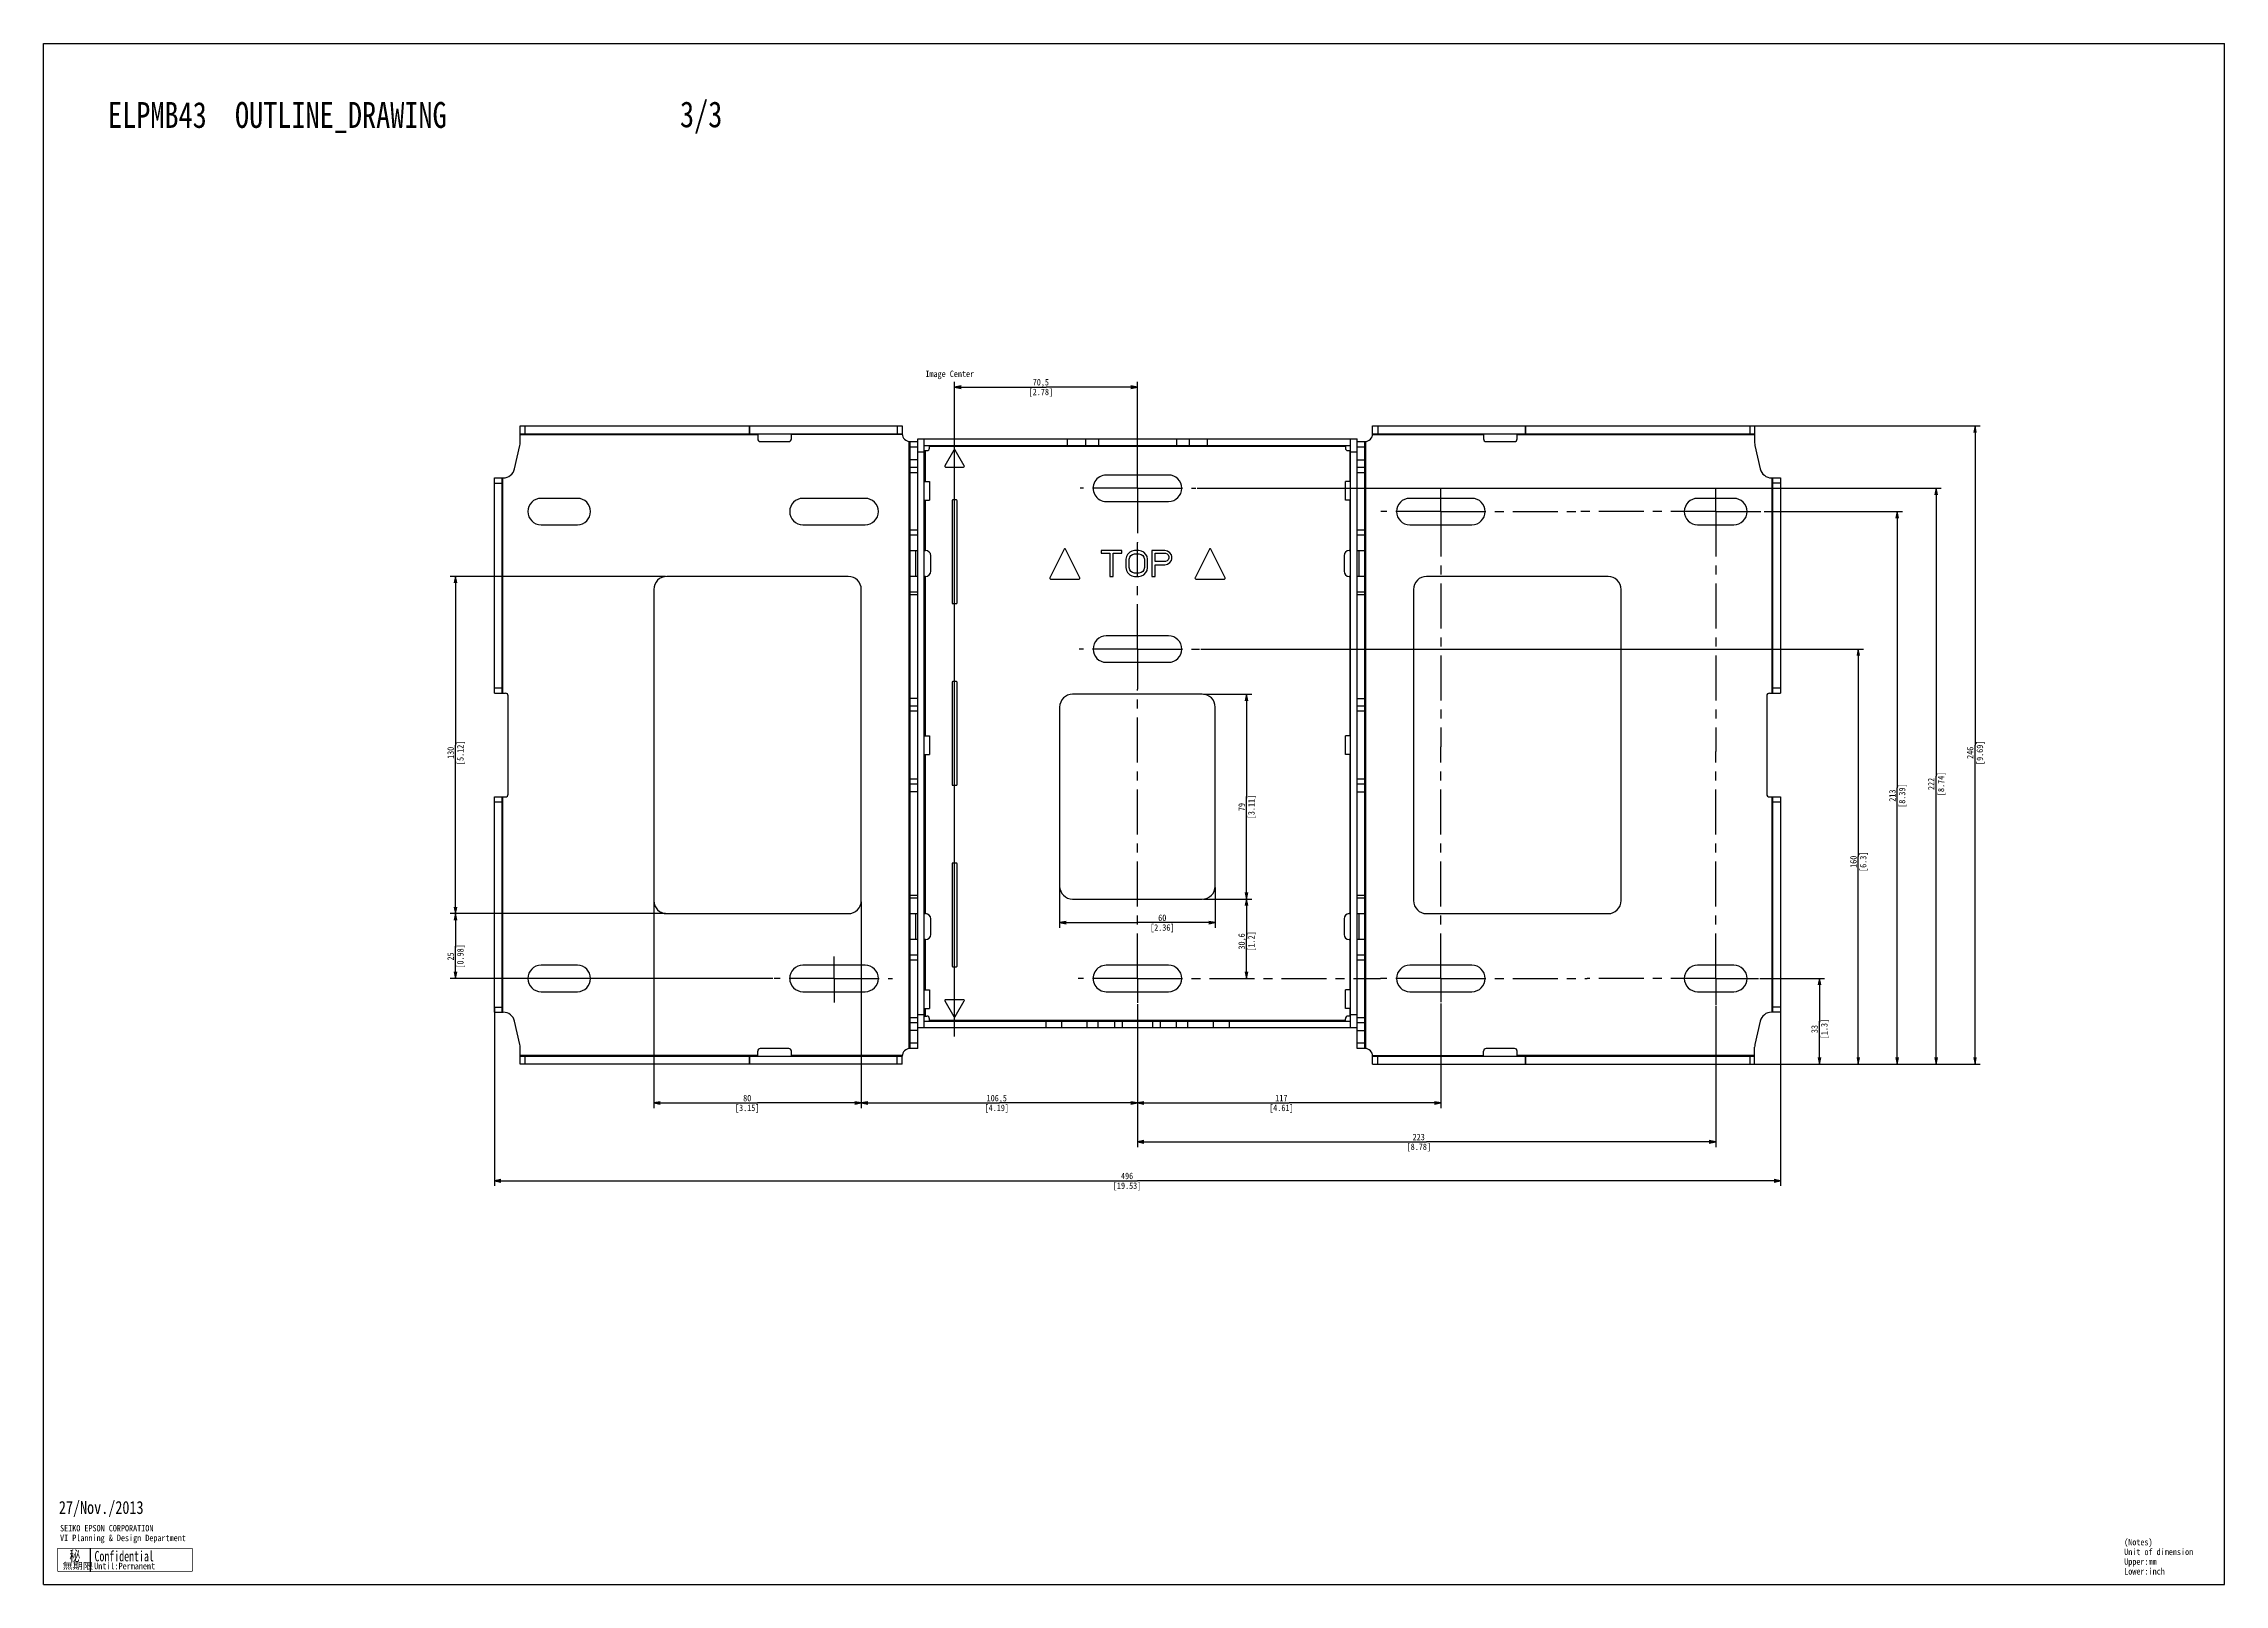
# Model space of a CAD drawing. Header units: millimetres. Extents: x 0 to 841, y 0 to 594.
import ezdxf

# ---------------------------------------------------------------- set-up
doc = ezdxf.new("R2010")
doc.units = ezdxf.units.MM
doc.header["$LTSCALE"] = 46.255
doc.linetypes.add('CENTER', pattern=[0.6, 0.375, -0.075, 0.075, -0.075])
doc.layers.get('0').update_dxf_attribs({"linetype": 'CONTINUOUS'})
doc.layers.add('3_ALL_AXIS', color=7, linetype='CONTINUOUS')
doc.styles.get("Standard").update_dxf_attribs({"font": 'txt', "width": 0.8})
doc.styles.add('TEXTSTYLE_2', font='txt', dxfattribs={"width": 0.7})
doc.styles.add('TEXTSTYLE_3', font='txt', dxfattribs={"width": 1.2})
doc.dimstyles.new('DIMSTYLE_1', dxfattribs={"dimtxt": 2.5, "dimasz": 2.5, "dimexe": 2, "dimexo": 0.5, "dimtad": 1, "dimdec": 4, "dimdsep": 46, "dimtxsty": 'STANDARD', "dimblk": 'OPEN', "dimblk1": 'OPEN', "dimblk2": 'OPEN', "dimcen": 0.09, "dimadec": 0, "dimazin": 0, "dimtp": 0.3, "dimtm": 0.3, "dimtfac": 1, "dimtdec": 4, "dimtofl": 0, "dimtmove": 0, "dimatfit": 3, "dimldrblk": 'OPEN', "dimfxl": 1, "dimtolj": 1, "dimarcsym": 0})
doc.dimstyles.new('DIMSTYLE_2', dxfattribs={"dimtxt": 2.5, "dimasz": 2.5, "dimexe": 2, "dimexo": 0.5, "dimtad": 1, "dimdec": 4, "dimdsep": 46, "dimtxsty": 'STANDARD', "dimblk": 'OPEN', "dimblk1": 'OPEN', "dimblk2": 'OPEN', "dimcen": 0.09, "dimadec": 0, "dimazin": 0, "dimtp": 0.5, "dimtm": 0.5, "dimtfac": 1, "dimtdec": 4, "dimtofl": 0, "dimtmove": 0, "dimatfit": 3, "dimldrblk": 'OPEN', "dimfxl": 1, "dimtolj": 1, "dimarcsym": 0})
doc.dimstyles.new('DIMSTYLE_3', dxfattribs={"dimtxt": 2.5, "dimasz": 2.5, "dimexe": 2, "dimexo": 0.5, "dimtad": 1, "dimdec": 4, "dimdsep": 46, "dimtxsty": 'STANDARD', "dimblk": 'OPEN', "dimblk1": 'OPEN', "dimblk2": 'OPEN', "dimcen": 0.09, "dimadec": 0, "dimazin": 0, "dimtp": 0.2, "dimtm": 0.2, "dimtfac": 1, "dimtdec": 4, "dimtofl": 0, "dimtmove": 0, "dimatfit": 3, "dimldrblk": 'OPEN', "dimfxl": 1, "dimtolj": 1, "dimarcsym": 0})
doc.dimstyles.new('DIMSTYLE_4', dxfattribs={"dimtxt": 2.5, "dimasz": 2.5, "dimexe": 2, "dimexo": 0.5, "dimtad": 1, "dimdec": 4, "dimdsep": 46, "dimtxsty": 'STANDARD', "dimblk": 'OPEN', "dimblk1": 'OPEN', "dimblk2": 'OPEN', "dimcen": 0.09, "dimadec": 0, "dimazin": 0, "dimtp": 0.8, "dimtm": 0.8, "dimtfac": 1, "dimtdec": 4, "dimtofl": 0, "dimtmove": 0, "dimatfit": 3, "dimldrblk": 'OPEN', "dimfxl": 1, "dimtolj": 1, "dimarcsym": 0})

# ---------------------------------------------------------------- blocks, each defined once
blk = doc.blocks.new('_OPEN')
at = {"color": 0, "linetype": 'BYBLOCK'}
for p, q in [((0, 0), (-1, 0.2)), ((-1, -0.2), (0, 0)), ((-1, 0), (0, 0))]:
    blk.add_line(p, q, dxfattribs=at)
blk = doc.blocks.new('*D0')
at = {"color": 2, "linetype": 'CONTINUOUS'}
for p, q in [((661.87, 233.59), (686.83, 233.59)), ((684.83, 233.59), (684.83, 217.09)), ((684.83, 200.59), (684.83, 217.09)), ((658.47, 200.59), (686.83, 200.59))]:
    blk.add_line(p, q, dxfattribs=at)
at = {"color": 2, "linetype": 'CONTINUOUS', "xscale": 2.5, "yscale": 2.5, "zscale": 2.5}
for p, rotation in [((684.83, 233.59), 90), ((684.83, 200.59), 270)]:
    blk.add_blockref('_OPEN', p, dxfattribs=dict(at, rotation=rotation))
at = {"color": 2, "linetype": 'CONTINUOUS', "insert": (681.7, 214.09), "char_height": 2.5, "width": 10, "attachment_point": 2, "rotation": 90, "line_spacing_factor": 0.9}
blk.add_mtext('33\\P[1.3]', dxfattribs=at)
blk = doc.blocks.new('*D1')
at = {"color": 2, "linetype": 'CONTINUOUS'}
for p, q in [((446.22, 360.59), (701.83, 360.59)), ((699.83, 360.59), (699.83, 280.59)), ((699.83, 200.59), (699.83, 280.59)), ((658.47, 200.59), (701.83, 200.59))]:
    blk.add_line(p, q, dxfattribs=at)
at = {"color": 2, "linetype": 'CONTINUOUS', "xscale": 2.5, "yscale": 2.5, "zscale": 2.5}
for p, rotation in [((699.83, 360.59), 90), ((699.83, 200.59), 270)]:
    blk.add_blockref('_OPEN', p, dxfattribs=dict(at, rotation=rotation))
at = {"color": 2, "linetype": 'CONTINUOUS', "insert": (696.7, 278.59), "char_height": 2.5, "width": 10, "attachment_point": 2, "rotation": 90, "line_spacing_factor": 0.9}
blk.add_mtext('160\\P[6.3]', dxfattribs=at)
blk = doc.blocks.new('*D2')
at = {"color": 2, "linetype": 'CONTINUOUS'}
for p, q in [((663.47, 413.59), (716.83, 413.59)), ((714.83, 413.59), (714.83, 307.09)), ((714.83, 200.59), (714.83, 307.09)), ((658.47, 200.59), (716.83, 200.59))]:
    blk.add_line(p, q, dxfattribs=at)
at = {"color": 2, "linetype": 'CONTINUOUS', "xscale": 2.5, "yscale": 2.5, "zscale": 2.5}
for p, rotation in [((714.83, 413.59), 90), ((714.83, 200.59), 270)]:
    blk.add_blockref('_OPEN', p, dxfattribs=dict(at, rotation=rotation))
at = {"color": 2, "linetype": 'CONTINUOUS', "insert": (711.7, 304.09), "char_height": 2.5, "width": 12, "attachment_point": 2, "rotation": 90, "line_spacing_factor": 0.9}
blk.add_mtext('213\\P[8.39]', dxfattribs=at)
blk = doc.blocks.new('*D3')
at = {"color": 2, "linetype": 'CONTINUOUS'}
for p, q in [((444.86, 422.59), (731.83, 422.59)), ((729.83, 422.59), (729.83, 311.59)), ((729.83, 200.59), (729.83, 311.59)), ((658.47, 200.59), (731.83, 200.59))]:
    blk.add_line(p, q, dxfattribs=at)
at = {"color": 2, "linetype": 'CONTINUOUS', "xscale": 2.5, "yscale": 2.5, "zscale": 2.5}
for p, rotation in [((729.83, 422.59), 90), ((729.83, 200.59), 270)]:
    blk.add_blockref('_OPEN', p, dxfattribs=dict(at, rotation=rotation))
at = {"color": 2, "linetype": 'CONTINUOUS', "insert": (726.7, 308.59), "char_height": 2.5, "width": 12, "attachment_point": 2, "rotation": 90, "line_spacing_factor": 0.9}
blk.add_mtext('222\\P[8.74]', dxfattribs=at)
blk = doc.blocks.new('*D4')
at = {"color": 2, "linetype": 'CONTINUOUS'}
for p, q in [((658.47, 446.59), (746.83, 446.59)), ((744.83, 446.59), (744.83, 323.59)), ((744.83, 200.59), (744.83, 323.59)), ((658.47, 200.59), (746.83, 200.59))]:
    blk.add_line(p, q, dxfattribs=at)
at = {"color": 2, "linetype": 'CONTINUOUS', "xscale": 2.5, "yscale": 2.5, "zscale": 2.5}
for p, rotation in [((744.83, 446.59), 90), ((744.83, 200.59), 270)]:
    blk.add_blockref('_OPEN', p, dxfattribs=dict(at, rotation=rotation))
at = {"color": 2, "linetype": 'CONTINUOUS', "insert": (741.7, 320.59), "char_height": 2.5, "width": 12, "attachment_point": 2, "rotation": 90, "line_spacing_factor": 0.9}
blk.add_mtext('246\\P[9.69]', dxfattribs=at)
blk = doc.blocks.new('*D5')
at = {"color": 2, "linetype": 'CONTINUOUS'}
for p, q in [((421.83, 223.71), (421.83, 183.59)), ((538.83, 223.99), (538.83, 183.59)), ((421.83, 185.59), (480.33, 185.59)), ((538.83, 185.59), (480.33, 185.59))]:
    blk.add_line(p, q, dxfattribs=at)
at = {"color": 2, "linetype": 'CONTINUOUS', "xscale": 2.5, "yscale": 2.5, "zscale": 2.5, "rotation": 180}
blk.add_blockref('_OPEN', (421.83, 185.59), dxfattribs=at)
at = {"color": 2, "linetype": 'CONTINUOUS', "xscale": 2.5, "yscale": 2.5, "zscale": 2.5}
blk.add_blockref('_OPEN', (538.83, 185.59), dxfattribs=at)
at = {"color": 2, "linetype": 'CONTINUOUS', "insert": (477.33, 188.72), "char_height": 2.5, "width": 12, "attachment_point": 2, "line_spacing_factor": 0.9}
blk.add_mtext('117\\P[4.61]', dxfattribs=at)
blk = doc.blocks.new('*D6')
at = {"color": 2, "linetype": 'CONTINUOUS'}
for p, q in [((421.83, 223.71), (421.83, 168.59)), ((644.83, 222.98), (644.83, 168.59)), ((421.83, 170.59), (533.33, 170.59)), ((644.83, 170.59), (533.33, 170.59))]:
    blk.add_line(p, q, dxfattribs=at)
at = {"color": 2, "linetype": 'CONTINUOUS', "xscale": 2.5, "yscale": 2.5, "zscale": 2.5, "rotation": 180}
blk.add_blockref('_OPEN', (421.83, 170.59), dxfattribs=at)
at = {"color": 2, "linetype": 'CONTINUOUS', "xscale": 2.5, "yscale": 2.5, "zscale": 2.5}
blk.add_blockref('_OPEN', (644.83, 170.59), dxfattribs=at)
at = {"color": 2, "linetype": 'CONTINUOUS', "insert": (530.33, 173.72), "char_height": 2.5, "width": 12, "attachment_point": 2, "line_spacing_factor": 0.9}
blk.add_mtext('223\\P[8.78]', dxfattribs=at)
blk = doc.blocks.new('*D7')
at = {"color": 2, "linetype": 'CONTINUOUS'}
for p, q in [((315.33, 263.09), (315.33, 183.59)), ((421.83, 223.71), (421.83, 183.59)), ((315.33, 185.59), (368.58, 185.59)), ((421.83, 185.59), (368.58, 185.59))]:
    blk.add_line(p, q, dxfattribs=at)
at = {"color": 2, "linetype": 'CONTINUOUS', "xscale": 2.5, "yscale": 2.5, "zscale": 2.5, "rotation": 180}
blk.add_blockref('_OPEN', (315.33, 185.59), dxfattribs=at)
at = {"color": 2, "linetype": 'CONTINUOUS', "xscale": 2.5, "yscale": 2.5, "zscale": 2.5}
blk.add_blockref('_OPEN', (421.83, 185.59), dxfattribs=at)
at = {"color": 2, "linetype": 'CONTINUOUS', "insert": (367.58, 188.72), "char_height": 2.5, "width": 12, "attachment_point": 2, "line_spacing_factor": 0.9}
blk.add_mtext('106,5\\P[4.19]', dxfattribs=at)
blk = doc.blocks.new('*D8')
at = {"color": 2, "linetype": 'CONTINUOUS'}
for p, q in [((235.33, 263.09), (235.33, 183.59)), ((315.33, 263.09), (315.33, 183.59)), ((235.33, 185.59), (275.33, 185.59)), ((315.33, 185.59), (275.33, 185.59))]:
    blk.add_line(p, q, dxfattribs=at)
at = {"color": 2, "linetype": 'CONTINUOUS', "xscale": 2.5, "yscale": 2.5, "zscale": 2.5, "rotation": 180}
blk.add_blockref('_OPEN', (235.33, 185.59), dxfattribs=at)
at = {"color": 2, "linetype": 'CONTINUOUS', "xscale": 2.5, "yscale": 2.5, "zscale": 2.5}
blk.add_blockref('_OPEN', (315.33, 185.59), dxfattribs=at)
at = {"color": 2, "linetype": 'CONTINUOUS', "insert": (271.33, 188.72), "char_height": 2.5, "width": 12, "attachment_point": 2, "line_spacing_factor": 0.9}
blk.add_mtext('80\\P[3.15]', dxfattribs=at)
blk = doc.blocks.new('*D9')
at = {"color": 2, "linetype": 'CONTINUOUS'}
for p, q in [((239.83, 258.59), (156.83, 258.59)), ((158.83, 258.59), (158.83, 246.09)), ((158.83, 233.59), (158.83, 246.09)), ((281.22, 233.59), (156.83, 233.59))]:
    blk.add_line(p, q, dxfattribs=at)
at = {"color": 2, "linetype": 'CONTINUOUS', "xscale": 2.5, "yscale": 2.5, "zscale": 2.5}
for p, rotation in [((158.83, 258.59), 90), ((158.83, 233.59), 270)]:
    blk.add_blockref('_OPEN', p, dxfattribs=dict(at, rotation=rotation))
at = {"color": 2, "linetype": 'CONTINUOUS', "insert": (155.7, 242.09), "char_height": 2.5, "width": 12, "attachment_point": 2, "rotation": 90, "line_spacing_factor": 0.9}
blk.add_mtext('25\\P[0.98]', dxfattribs=at)
blk = doc.blocks.new('*D10')
at = {"color": 2, "linetype": 'CONTINUOUS'}
for p, q in [((239.83, 388.59), (156.83, 388.59)), ((158.83, 388.59), (158.83, 323.59)), ((158.83, 258.59), (158.83, 323.59)), ((239.83, 258.59), (156.83, 258.59))]:
    blk.add_line(p, q, dxfattribs=at)
at = {"color": 2, "linetype": 'CONTINUOUS', "xscale": 2.5, "yscale": 2.5, "zscale": 2.5}
for p, rotation in [((158.83, 388.59), 90), ((158.83, 258.59), 270)]:
    blk.add_blockref('_OPEN', p, dxfattribs=dict(at, rotation=rotation))
at = {"color": 2, "linetype": 'CONTINUOUS', "insert": (155.7, 320.59), "char_height": 2.5, "width": 12, "attachment_point": 2, "rotation": 90, "line_spacing_factor": 0.9}
blk.add_mtext('130\\P[5.12]', dxfattribs=at)
blk = doc.blocks.new('*D11')
at = {"color": 2, "linetype": 'CONTINUOUS'}
for p, q in [((391.83, 268.69), (391.83, 253.11)), ((451.83, 268.69), (451.83, 253.11)), ((391.83, 255.11), (421.83, 255.11)), ((451.83, 255.11), (421.83, 255.11))]:
    blk.add_line(p, q, dxfattribs=at)
at = {"color": 2, "linetype": 'CONTINUOUS', "xscale": 2.5, "yscale": 2.5, "zscale": 2.5, "rotation": 180}
blk.add_blockref('_OPEN', (391.83, 255.11), dxfattribs=at)
at = {"color": 2, "linetype": 'CONTINUOUS', "xscale": 2.5, "yscale": 2.5, "zscale": 2.5}
blk.add_blockref('_OPEN', (451.83, 255.11), dxfattribs=at)
at = {"color": 2, "linetype": 'CONTINUOUS', "insert": (431.41, 258.23), "char_height": 2.5, "width": 12, "attachment_point": 2, "line_spacing_factor": 0.9}
blk.add_mtext('60\\P[2.36]', dxfattribs=at)
blk = doc.blocks.new('*D12')
at = {"color": 2, "linetype": 'CONTINUOUS'}
for p, q in [((447.33, 343.19), (465.88, 343.19)), ((463.88, 343.19), (463.88, 303.69)), ((463.88, 264.19), (463.88, 303.69)), ((447.33, 264.19), (465.88, 264.19))]:
    blk.add_line(p, q, dxfattribs=at)
at = {"color": 2, "linetype": 'CONTINUOUS', "xscale": 2.5, "yscale": 2.5, "zscale": 2.5}
for p, rotation in [((463.88, 343.19), 90), ((463.88, 264.19), 270)]:
    blk.add_blockref('_OPEN', p, dxfattribs=dict(at, rotation=rotation))
at = {"color": 2, "linetype": 'CONTINUOUS', "insert": (460.75, 299.69), "char_height": 2.5, "width": 12, "attachment_point": 2, "rotation": 90, "line_spacing_factor": 0.9}
blk.add_mtext('79\\P[3.11]', dxfattribs=at)
blk = doc.blocks.new('*D13')
at = {"color": 2, "linetype": 'CONTINUOUS'}
for p, q in [((173.83, 222.09), (173.83, 153.59)), ((669.83, 222.09), (669.83, 153.59)), ((173.83, 155.59), (421.83, 155.59)), ((669.83, 155.59), (421.83, 155.59))]:
    blk.add_line(p, q, dxfattribs=at)
at = {"color": 2, "linetype": 'CONTINUOUS', "xscale": 2.5, "yscale": 2.5, "zscale": 2.5, "rotation": 180}
blk.add_blockref('_OPEN', (173.83, 155.59), dxfattribs=at)
at = {"color": 2, "linetype": 'CONTINUOUS', "xscale": 2.5, "yscale": 2.5, "zscale": 2.5}
blk.add_blockref('_OPEN', (669.83, 155.59), dxfattribs=at)
at = {"color": 2, "linetype": 'CONTINUOUS', "insert": (417.83, 158.72), "char_height": 2.5, "width": 14, "attachment_point": 2, "line_spacing_factor": 0.9}
blk.add_mtext('496\\P[19.53]', dxfattribs=at)
blk = doc.blocks.new('*D14')
at = {"color": 2, "linetype": 'CONTINUOUS'}
for p, q in [((351.33, 211.18), (351.33, 463.59)), ((421.83, 423.09), (421.83, 463.59)), ((351.33, 461.59), (386.58, 461.59)), ((421.83, 461.59), (386.58, 461.59))]:
    blk.add_line(p, q, dxfattribs=at)
at = {"color": 2, "linetype": 'CONTINUOUS', "xscale": 2.5, "yscale": 2.5, "zscale": 2.5, "rotation": 180}
blk.add_blockref('_OPEN', (351.33, 461.59), dxfattribs=at)
at = {"color": 2, "linetype": 'CONTINUOUS', "xscale": 2.5, "yscale": 2.5, "zscale": 2.5}
blk.add_blockref('_OPEN', (421.83, 461.59), dxfattribs=at)
at = {"color": 2, "linetype": 'CONTINUOUS', "insert": (384.58, 464.72), "char_height": 2.5, "width": 12, "attachment_point": 2, "line_spacing_factor": 0.9}
blk.add_mtext('70,5\\P[2.78]', dxfattribs=at)
blk = doc.blocks.new('*D15')
at = {"color": 2, "linetype": 'CONTINUOUS'}
for p, q in [((447.33, 264.19), (465.88, 264.19)), ((463.88, 264.19), (463.88, 248.89)), ((463.88, 233.59), (463.88, 248.89))]:
    blk.add_line(p, q, dxfattribs=at)
at = {"color": 2, "linetype": 'CONTINUOUS', "xscale": 2.5, "yscale": 2.5, "zscale": 2.5}
for p, rotation in [((463.88, 264.19), 90), ((463.88, 233.59), 270)]:
    blk.add_blockref('_OPEN', p, dxfattribs=dict(at, rotation=rotation))
at = {"color": 2, "linetype": 'CONTINUOUS', "insert": (460.75, 247.89), "char_height": 2.5, "width": 10, "attachment_point": 2, "rotation": 90, "line_spacing_factor": 0.9}
blk.add_mtext('30,6\\P[1.2]', dxfattribs=at)
blk = doc.blocks.new('SYMBOL_2_BL0', base_point=(31.36, 9.44))
at = {"color": 1, "linetype": 'CONTINUOUS'}
blk.add_line((18.13, 4.93), (18.13, 13.95), dxfattribs=at)
at = {"color": 1, "linetype": 'CONTINUOUS', "const_width": 0.25}
for points in [[(5.77, 13.95, 0.414214), (5.27, 13.45)], [(57.46, 13.45, 0.414214), (56.96, 13.95)], [(5.27, 5.43, 0.414214), (5.77, 4.93)], [(56.96, 4.93, 0.414214), (57.46, 5.43)]]:
    blk.add_lwpolyline(points, format="xyb", dxfattribs=at)
for points in [[(5.27, 5.43), (5.27, 13.45)], [(5.77, 13.95), (56.96, 13.95)], [(57.46, 13.45), (57.46, 5.43)], [(56.96, 4.93), (5.77, 4.93)]]:
    blk.add_lwpolyline(points, dxfattribs=at)
at = {"color": 1, "linetype": 'CONTINUOUS'}
for s, height, style, width, p in [('無期限', 2.5, 'TEXTSTYLE_3', 1.2, (7.33, 5.87)), ('Confidential', 4, 'TEXTSTYLE_2', 0.7, (19.63, 8.88))]:
    blk.add_text(s, height=height, dxfattribs=dict(at, style=style, width=width)).set_placement(p)
at = {"color": 1, "linetype": 'CONTINUOUS', "width": 0.8}
for s, height, p in [('秘', 4, (9.93, 8.97)), ('Until:Permanent', 2.5, (19.51, 5.81))]:
    blk.add_text(s, height=height, dxfattribs=at).set_placement(p)

msp = doc.modelspace()

# ---------------------------------------------------------------- linework, layer by layer
at = {"color": 7, "linetype": 'CONTINUOUS'}
for p, q in [((0, 0), (0, 594)), ((0, 594), (841, 594)), ((841, 0), (841, 594)), ((183.82739, 440.10376), (183.82739, 446.59126)), ((183.82739, 446.59126), (331.12739, 446.59126)), ((185.68731, 443.59126), (185.68731, 446.59126)), ((272.05744, 446.59126), (272.05744, 443.59126)), ((272.19752, 446.59126), (272.19752, 443.59126)), ((329.12739, 446.59126), (329.12739, 443.59126)), ((331.12739, 446.59126), (331.12739, 443.59126)), ((512.52739, 443.29126), (512.52739, 446.59126)), ((512.52739, 446.59126), (659.82739, 446.59126)), ((514.52739, 446.59126), (514.52739, 443.59126)), ((571.45726, 443.59126), (571.45726, 446.59126)), ((571.59735, 443.59126), (571.59735, 446.59126)), ((657.96748, 446.59126), (657.96748, 443.59126)), ((659.82739, 446.59126), (659.82739, 440.10376)), ((181.63235, 430.07939), (183.71215, 439.09189)), ((183.82739, 443.59126), (331.12739, 443.59126)), ((183.82739, 443.29126), (275.37739, 443.29126)), ((275.37739, 443.59126), (275.37739, 441.59126)), ((276.37739, 440.59126), (287.37739, 440.59126)), ((288.37739, 441.59126), (288.37739, 443.59126)), ((331.14243, 443.29126), (288.37739, 443.29126)), ((333.82739, 206.57622), (333.82739, 440.59126)), ((333.82739, 440.59126), (337.12739, 440.59126)), ((334.12739, 206.59126), (334.12739, 440.59126)), ((334.12739, 438.59126), (337.12739, 438.59126)), ((337.12739, 206.59126), (337.12739, 441.59126)), ((337.12739, 441.59126), (506.52739, 441.59126)), ((339.62739, 214.59126), (339.62739, 441.59126)), ((339.62739, 439.09126), (504.02739, 439.09126)), ((341.62739, 438.09126), (341.62739, 439.09126)), ((341.62739, 438.79126), (502.02739, 438.79126)), ((394.82739, 439.09126), (394.82739, 441.59126)), ((401.82739, 441.59126), (401.82739, 439.09126)), ((406.82739, 441.59126), (406.82739, 439.09126)), ((436.82739, 441.59126), (436.82739, 439.09126)), ((441.82739, 441.59126), (441.82739, 439.09126)), ((448.82739, 439.09126), (448.82739, 441.59126)), ((502.02739, 439.09126), (502.02739, 438.09126)), ((504.02739, 214.59126), (504.02739, 441.59126)), ((506.52739, 206.59126), (506.52739, 441.59126)), ((506.52739, 440.59126), (509.52739, 440.59126)), ((506.52739, 438.59126), (509.52739, 438.59126)), ((509.52739, 206.59126), (509.52739, 440.59126)), ((509.82739, 440.6063), (509.82739, 206.59126)), ((512.52739, 443.59126), (659.82739, 443.59126)), ((512.52739, 443.29126), (555.27739, 443.29126)), ((555.27739, 443.59126), (555.27739, 441.59126)), ((556.27739, 440.59126), (567.27739, 440.59126)), ((568.27739, 441.59126), (568.27739, 443.59126)), ((568.27739, 443.29126), (659.82739, 443.29126)), ((659.94263, 439.09189), (662.02244, 430.07939)), ((337.12739, 433.59126), (334.12739, 433.59126)), ((337.12739, 430.59126), (334.12739, 430.59126)), ((337.12739, 436.59126), (339.62739, 436.59126)), ((339.62739, 437.09126), (340.62739, 437.09126)), ((339.92739, 437.09126), (339.92739, 425.19126)), ((351.06758, 437.24126), (347.5872, 431.21306)), ((347.84701, 430.76306), (354.80778, 430.76306)), ((355.06758, 431.21306), (351.5872, 437.24126)), ((503.02739, 437.09126), (504.02739, 437.09126)), ((503.72739, 437.09126), (503.72739, 425.19126)), ((504.02739, 436.59126), (506.52739, 436.59126)), ((506.52739, 433.59126), (509.52739, 433.59126)), ((509.52739, 430.59126), (506.52739, 430.59126)), ((173.82739, 343.59126), (173.82739, 426.59126)), ((173.82739, 426.59126), (177.24758, 426.59126)), ((173.82739, 424.59126), (176.82739, 424.59126)), ((176.82739, 343.59126), (176.82739, 426.59126)), ((177.12739, 343.59126), (177.12739, 426.59126)), ((337.12739, 428.59126), (334.12739, 428.59126)), ((339.62739, 425.19126), (341.62739, 425.19126)), ((341.62739, 425.19126), (341.62739, 417.99126)), ((433.82739, 427.69126), (409.82739, 427.69126)), ((502.02739, 417.99126), (502.02739, 425.19126)), ((504.02739, 425.19126), (502.02739, 425.19126)), ((509.52739, 428.59126), (506.52739, 428.59126)), ((666.4072, 426.59126), (669.82739, 426.59126)), ((666.52739, 426.59126), (666.52739, 343.59126)), ((666.82739, 343.59126), (666.82739, 426.59126)), ((669.82739, 424.59126), (666.82739, 424.59126)), ((669.82739, 426.59126), (669.82739, 343.59126)), ((205.82739, 418.69126), (191.82739, 418.69126)), ((316.82739, 418.69126), (292.82739, 418.69126)), ((339.62739, 417.99126), (341.62739, 417.99126)), ((339.92739, 417.99126), (339.92739, 398.59126)), ((350.32739, 417.79126), (350.32739, 378.39126)), ((352.02739, 418.09126), (350.62739, 418.09126)), ((352.32739, 378.39126), (352.32739, 417.79126)), ((409.82739, 417.49126), (433.82739, 417.49126)), ((504.02739, 417.99126), (502.02739, 417.99126)), ((503.72739, 417.99126), (503.72739, 398.59126)), ((550.82739, 418.69126), (526.82739, 418.69126)), ((651.82739, 418.69126), (637.82739, 418.69126)), ((191.82739, 408.49126), (205.82739, 408.49126)), ((292.82739, 408.49126), (316.82739, 408.49126)), ((334.12739, 406.59126), (337.12739, 406.59126)), ((334.12739, 404.59126), (337.12739, 404.59126)), ((506.52739, 406.59126), (509.52739, 406.59126)), ((506.52739, 404.59126), (509.52739, 404.59126)), ((526.82739, 408.49126), (550.82739, 408.49126)), ((637.82739, 408.49126), (651.82739, 408.49126)), ((334.12739, 398.59126), (337.12739, 398.59126)), ((336.42739, 388.59126), (336.42739, 398.59126)), ((339.62739, 398.59126), (340.12739, 398.59126)), ((342.12739, 390.59126), (342.12739, 396.59126)), ((393.55906, 399.05461), (388.04447, 388.02543)), ((399.61031, 388.02543), (394.09572, 399.05461)), ((407.82739, 398.59126), (407.82739, 397.52743)), ((415.74406, 398.59126), (407.82739, 398.59126)), ((407.82739, 397.52743), (411.16073, 397.52743)), ((411.16073, 397.52743), (411.16073, 388.59126)), ((412.41073, 388.59126), (412.41073, 397.52743)), ((412.41073, 397.52743), (415.74406, 397.52743)), ((415.74406, 397.52743), (415.74406, 398.59126)), ((417.61906, 396.25084), (417.41072, 395.18701)), ((418.03573, 397.1019), (417.61906, 396.25084)), ((418.86906, 397.95296), (418.03573, 397.1019)), ((418.66073, 395.18701), (418.86906, 396.03807)), ((419.70239, 398.3785), (418.86906, 397.95296)), ((418.86906, 396.03807), (419.28573, 396.67637)), ((419.28573, 396.67637), (419.91073, 397.1019)), ((420.74406, 398.59126), (419.70239, 398.3785)), ((419.91073, 397.1019), (420.74406, 397.31467)), ((422.41073, 398.59126), (420.74406, 398.59126)), ((420.74406, 397.31467), (422.41073, 397.31467)), ((423.45239, 398.3785), (422.41073, 398.59126)), ((422.41073, 397.31467), (423.24406, 397.1019)), ((423.24406, 397.1019), (423.86906, 396.67637)), ((424.28573, 397.95296), (423.45239, 398.3785)), ((423.86906, 396.67637), (424.28573, 396.03807)), ((425.11906, 397.1019), (424.28573, 397.95296)), ((424.28573, 396.03807), (424.49406, 395.18701)), ((425.53573, 396.25084), (425.11906, 397.1019)), ((425.74406, 395.18701), (425.53573, 396.25084)), ((427.41073, 398.59126), (427.41073, 388.59126)), ((432.41072, 398.59126), (427.41073, 398.59126)), ((428.66072, 394.33594), (428.66072, 397.52743)), ((428.66072, 397.52743), (432.61906, 397.52743)), ((433.45239, 398.3785), (432.41072, 398.59126)), ((432.61906, 397.52743), (433.24406, 397.31467)), ((433.24406, 397.31467), (433.66072, 396.88913)), ((434.28572, 397.7402), (433.45239, 398.3785)), ((433.66072, 396.88913), (433.86906, 396.25084)), ((433.86906, 395.61254), (433.66072, 394.97424)), ((433.86906, 396.25084), (433.86906, 395.61254)), ((434.91072, 396.88913), (434.28572, 397.7402)), ((435.11906, 396.25084), (434.91072, 396.88913)), ((434.91072, 394.76147), (435.11906, 395.39977)), ((435.11906, 395.39977), (435.11906, 396.25084)), ((449.55906, 399.05461), (444.04447, 388.02543)), ((455.61031, 388.02543), (450.09572, 399.05461)), ((501.52739, 396.59126), (501.52739, 390.59126)), ((503.52739, 398.59126), (504.02739, 398.59126)), ((506.52739, 398.59126), (509.52739, 398.59126)), ((507.22739, 398.59126), (507.22739, 388.59126)), ((310.32739, 388.59126), (240.32739, 388.59126)), ((337.12739, 388.59126), (334.12739, 388.59126)), ((340.12739, 388.59126), (339.62739, 388.59126)), ((339.92739, 388.59126), (339.92739, 327.19126)), ((388.3128, 387.59126), (399.34198, 387.59126)), ((411.16073, 388.59126), (412.41073, 388.59126)), ((417.41072, 395.18701), (417.41072, 391.99552)), ((417.41072, 391.99552), (417.61906, 390.93169)), ((417.61906, 390.93169), (418.03573, 390.08062)), ((418.03573, 390.08062), (418.86906, 389.22956)), ((418.66073, 391.99552), (418.66073, 395.18701)), ((418.86906, 391.14445), (418.66073, 391.99552)), ((419.28573, 390.50616), (418.86906, 391.14445)), ((418.86906, 389.22956), (419.70239, 388.80403)), ((419.91073, 390.08062), (419.28573, 390.50616)), ((419.70239, 388.80403), (420.74406, 388.59126)), ((420.74406, 389.86786), (419.91073, 390.08062)), ((422.41073, 389.86786), (420.74406, 389.86786)), ((420.74406, 388.59126), (422.41073, 388.59126)), ((423.24406, 390.08062), (422.41073, 389.86786)), ((422.41073, 388.59126), (423.45239, 388.80403)), ((423.86906, 390.50616), (423.24406, 390.08062)), ((423.45239, 388.80403), (424.28573, 389.22956)), ((424.28573, 391.14445), (423.86906, 390.50616)), ((424.49406, 391.99552), (424.28573, 391.14445)), ((424.28573, 389.22956), (425.11906, 390.08062)), ((424.49406, 395.18701), (424.49406, 391.99552)), ((425.11906, 390.08062), (425.53573, 390.93169)), ((425.53573, 390.93169), (425.74406, 391.99552)), ((425.74406, 391.99552), (425.74406, 395.18701)), ((427.41073, 388.59126), (428.66072, 388.59126)), ((432.61906, 394.33594), (428.66072, 394.33594)), ((428.66072, 388.59126), (428.66072, 393.05935)), ((428.66072, 393.05935), (432.41072, 393.05935)), ((432.41072, 393.05935), (433.45239, 393.27211)), ((433.24406, 394.54871), (432.61906, 394.33594)), ((433.66072, 394.97424), (433.24406, 394.54871)), ((433.45239, 393.27211), (434.28572, 393.91041)), ((434.28572, 393.91041), (434.91072, 394.76147)), ((444.3128, 387.59126), (455.34198, 387.59126)), ((504.02739, 388.59126), (503.52739, 388.59126)), ((503.72739, 388.59126), (503.72739, 327.19126)), ((509.52739, 388.59126), (506.52739, 388.59126)), ((603.32739, 388.59126), (533.32739, 388.59126)), ((235.32739, 383.59126), (235.32739, 263.59126)), ((315.32739, 263.59126), (315.32739, 383.59126)), ((334.12739, 382.59126), (337.12739, 382.59126)), ((334.12739, 381.59126), (337.12739, 381.59126)), ((506.52739, 382.59126), (509.52739, 382.59126)), ((506.52739, 381.59126), (509.52739, 381.59126)), ((528.32739, 383.59126), (528.32739, 263.59126)), ((608.32739, 263.59126), (608.32739, 383.59126)), ((350.62739, 378.09126), (352.02739, 378.09126)), ((433.82739, 365.69126), (409.82739, 365.69126)), ((409.82739, 355.49126), (433.82739, 355.49126)), ((173.82739, 345.59126), (176.82739, 345.59126)), ((350.32739, 347.79126), (350.32739, 308.39126)), ((352.02739, 348.09126), (350.62739, 348.09126)), ((352.32739, 308.39126), (352.32739, 347.79126)), ((666.82739, 345.59126), (669.82739, 345.59126)), ((173.82739, 343.59126), (178.12739, 343.59126)), ((179.12739, 304.59126), (179.12739, 342.59126)), ((337.12739, 341.59126), (334.12739, 341.59126)), ((337.12739, 338.59126), (334.12739, 338.59126)), ((337.12739, 336.59126), (334.12739, 336.59126)), ((391.82739, 338.19126), (391.82739, 269.19126)), ((446.82739, 343.19126), (396.82739, 343.19126)), ((451.82739, 269.19126), (451.82739, 338.19126)), ((506.52739, 341.59126), (509.52739, 341.59126)), ((509.52739, 338.59126), (506.52739, 338.59126)), ((509.52739, 336.59126), (506.52739, 336.59126)), ((664.52739, 342.59126), (664.52739, 304.59126)), ((665.52739, 343.59126), (669.82739, 343.59126)), ((339.62739, 327.19126), (341.62739, 327.19126)), ((339.62739, 319.99126), (341.62739, 319.99126)), ((339.92739, 319.99126), (339.92739, 258.59126)), ((341.62739, 327.19126), (341.62739, 319.99126)), ((504.02739, 327.19126), (502.02739, 327.19126)), ((502.02739, 319.99126), (502.02739, 327.19126)), ((504.02739, 319.99126), (502.02739, 319.99126)), ((503.72739, 319.99126), (503.72739, 258.59126)), ((173.82739, 220.59126), (173.82739, 303.59126)), ((173.82739, 303.59126), (178.12739, 303.59126)), ((176.82739, 220.59126), (176.82739, 303.59126)), ((177.12739, 220.59126), (177.12739, 303.59126)), ((334.12739, 310.59126), (337.12739, 310.59126)), ((334.12739, 308.59126), (337.12739, 308.59126)), ((337.12739, 305.59126), (334.12739, 305.59126)), ((350.62739, 308.09126), (352.02739, 308.09126)), ((506.52739, 310.59126), (509.52739, 310.59126)), ((506.52739, 308.59126), (509.52739, 308.59126)), ((506.52739, 305.59126), (509.52739, 305.59126)), ((665.52739, 303.59126), (669.82739, 303.59126)), ((666.52739, 303.59126), (666.52739, 220.59126)), ((666.82739, 220.59126), (666.82739, 303.59126)), ((669.82739, 303.59126), (669.82739, 220.59126)), ((176.82739, 301.59126), (173.82739, 301.59126)), ((669.82739, 301.59126), (666.82739, 301.59126)), ((350.32739, 277.79126), (350.32739, 238.39126)), ((352.02739, 278.09126), (350.62739, 278.09126)), ((352.32739, 238.39126), (352.32739, 277.79126)), ((337.12739, 265.59126), (334.12739, 265.59126)), ((337.12739, 264.59126), (334.12739, 264.59126)), ((396.82739, 264.19126), (446.82739, 264.19126)), ((509.52739, 265.59126), (506.52739, 265.59126)), ((509.52739, 264.59126), (506.52739, 264.59126)), ((240.32739, 258.59126), (310.32739, 258.59126)), ((334.12739, 258.59126), (337.12739, 258.59126)), ((336.42739, 248.59126), (336.42739, 258.59126)), ((339.62739, 258.59126), (340.12739, 258.59126)), ((342.12739, 250.59126), (342.12739, 256.59126)), ((501.52739, 256.59126), (501.52739, 250.59126)), ((503.52739, 258.59126), (504.02739, 258.59126)), ((506.52739, 258.59126), (509.52739, 258.59126)), ((507.22739, 258.59126), (507.22739, 248.59126)), ((533.32739, 258.59126), (603.32739, 258.59126)), ((337.12739, 248.59126), (334.12739, 248.59126)), ((340.12739, 248.59126), (339.62739, 248.59126)), ((339.92739, 248.59126), (339.92739, 229.19126)), ((504.02739, 248.59126), (503.52739, 248.59126)), ((503.72739, 248.59126), (503.72739, 229.19126)), ((509.52739, 248.59126), (506.52739, 248.59126)), ((205.82739, 238.69126), (191.82739, 238.69126)), ((316.82739, 238.69126), (292.82739, 238.69126)), ((337.12739, 242.59126), (334.12739, 242.59126)), ((337.12739, 240.59126), (334.12739, 240.59126)), ((350.62739, 238.09126), (352.02739, 238.09126)), ((433.82739, 238.69126), (409.82739, 238.69126)), ((509.52739, 242.59126), (506.52739, 242.59126)), ((509.52739, 240.59126), (506.52739, 240.59126)), ((550.82739, 238.69126), (526.82739, 238.69126)), ((651.82739, 238.69126), (637.82739, 238.69126)), ((191.82739, 228.49126), (205.82739, 228.49126)), ((292.82739, 228.49126), (316.82739, 228.49126)), ((339.62739, 229.19126), (341.62739, 229.19126)), ((341.62739, 229.19126), (341.62739, 221.99126)), ((409.82739, 228.49126), (433.82739, 228.49126)), ((504.02739, 229.19126), (502.02739, 229.19126)), ((502.02739, 221.99126), (502.02739, 229.19126)), ((526.82739, 228.49126), (550.82739, 228.49126)), ((637.82739, 228.49126), (651.82739, 228.49126)), ((173.82739, 222.59126), (176.82739, 222.59126)), ((173.82739, 220.59126), (177.24758, 220.59126)), ((339.62739, 219.59126), (337.12739, 219.59126)), ((339.62739, 221.99126), (341.62739, 221.99126)), ((339.62739, 219.09126), (340.62739, 219.09126)), ((339.92739, 221.99126), (339.92739, 219.09126)), ((347.5872, 224.96946), (351.06758, 218.94126)), ((354.80778, 225.41946), (347.84701, 225.41946)), ((351.5872, 218.94126), (355.06758, 224.96946)), ((504.02739, 221.99126), (502.02739, 221.99126)), ((504.02739, 219.09126), (503.02739, 219.09126)), ((503.72739, 221.99126), (503.72739, 219.09126)), ((506.52739, 219.59126), (504.02739, 219.59126)), ((669.82739, 220.59126), (666.4072, 220.59126)), ((669.82739, 222.59126), (666.82739, 222.59126)), ((183.71215, 208.09063), (181.63235, 217.10313)), ((334.12739, 218.59126), (337.12739, 218.59126)), ((334.12739, 216.59126), (337.12739, 216.59126)), ((337.12739, 213.59126), (334.12739, 213.59126)), ((506.52739, 214.59126), (337.12739, 214.59126)), ((339.62739, 217.09126), (504.02739, 217.09126)), ((341.62739, 217.09126), (341.62739, 218.09126)), ((502.02739, 217.39126), (341.62739, 217.39126)), ((386.50688, 217.09126), (386.50688, 214.59126)), ((392.56906, 217.09126), (392.56906, 214.59126)), ((402.38402, 214.59126), (402.38402, 217.09126)), ((406.71414, 214.59126), (406.71414, 217.09126)), ((413.07739, 214.59126), (413.07739, 217.09126)), ((416.07739, 214.59126), (416.07739, 217.09126)), ((427.57739, 217.09126), (427.57739, 214.59126)), ((430.57739, 217.09126), (430.57739, 214.59126)), ((436.94064, 214.59126), (436.94064, 217.09126)), ((441.27077, 214.59126), (441.27077, 217.09126)), ((451.08572, 217.09126), (451.08572, 214.59126)), ((457.1479, 217.09126), (457.1479, 214.59126)), ((502.02739, 217.09126), (502.02739, 218.09126)), ((506.52739, 218.59126), (509.52739, 218.59126)), ((506.52739, 216.59126), (509.52739, 216.59126)), ((506.52739, 213.59126), (509.52739, 213.59126)), ((662.02244, 217.10313), (659.94263, 208.09063)), ((183.82739, 200.59126), (183.82739, 207.07877)), ((275.37739, 203.89126), (183.82739, 203.89126)), ((183.82739, 203.59126), (331.12739, 203.59126)), ((185.68731, 200.59126), (185.68731, 203.59126)), ((272.05744, 203.59126), (272.05744, 200.59126)), ((272.19752, 203.59126), (272.19752, 200.59126)), ((275.37739, 203.59126), (275.37739, 205.59126)), ((287.37739, 206.59126), (276.37739, 206.59126)), ((288.37739, 203.59126), (288.37739, 205.59126)), ((331.12739, 203.89126), (288.37739, 203.89126)), ((329.12739, 200.59126), (329.12739, 203.59126)), ((331.12739, 200.59126), (331.12739, 203.89126)), ((337.12739, 208.59126), (334.12739, 208.59126)), ((337.12739, 206.59126), (334.12739, 206.59126)), ((509.52739, 208.59126), (506.52739, 208.59126)), ((509.82739, 206.59126), (506.52739, 206.59126)), ((512.51235, 203.89126), (555.27739, 203.89126)), ((512.52739, 203.59126), (659.82739, 203.59126)), ((512.52739, 200.59126), (512.52739, 203.59126)), ((514.52739, 200.59126), (514.52739, 203.59126)), ((555.27739, 203.59126), (555.27739, 205.59126)), ((567.27739, 206.59126), (556.27739, 206.59126)), ((568.27739, 203.59126), (568.27739, 205.59126)), ((659.82739, 203.89126), (568.27739, 203.89126)), ((571.45726, 200.59126), (571.45726, 203.59126)), ((571.59735, 200.59126), (571.59735, 203.59126)), ((657.96748, 203.59126), (657.96748, 200.59126)), ((659.82739, 200.59126), (659.82739, 207.07877)), ((331.12739, 200.59126), (183.82739, 200.59126)), ((512.52739, 200.59126), (659.82739, 200.59126)), ((0, 0), (841, 0))]:
    msp.add_line(p, q, dxfattribs=at)
for centre, radius, start, end in [((179.32739, 440.10376), 4.5, 347.00538321, 360), ((276.37739, 441.59126), 1, 180, 270), ((287.37739, 441.59126), 1, 270, 360), ((334.12739, 443.59126), 3, 180, 270), ((340.62739, 438.09126), 1, 270, 360), ((351.32739, 437.09126), 0.3, 30, 150), ((503.02739, 438.09126), 1, 180, 270), ((509.52739, 443.59126), 3, 270, 360), ((556.27739, 441.59126), 1, 180, 270), ((567.27739, 441.59126), 1, 270, 360), ((664.32739, 440.10376), 4.5, 180, 192.99461679), ((177.24758, 431.09126), 4.5, 270, 347.00538321), ((347.84701, 431.06306), 0.3, 150, 270), ((354.80778, 431.06306), 0.3, 270, 30), ((666.4072, 431.09126), 4.5, 192.99461679, 270), ((409.82739, 422.59126), 5.1, 89.99999858, 270), ((433.82739, 422.59126), 5.1, 270, 90), ((191.82739, 413.59126), 5.1, 90, 270), ((205.82739, 413.59126), 5.1, 270, 90), ((292.82739, 413.59126), 5.1, 90, 270), ((316.82739, 413.59126), 5.1, 270, 90), ((350.62739, 417.79126), 0.3, 90, 180), ((352.02739, 417.79126), 0.3, 0, 90), ((526.82739, 413.59126), 5.1, 90, 270), ((550.82739, 413.59126), 5.1, 270, 90), ((637.82739, 413.59126), 5.1, 90, 270), ((651.82739, 413.59126), 5.1, 270, 90), ((340.12739, 396.59126), 2, 0, 90), ((393.82739, 398.92044), 0.3, 26.56505118, 153.43494882), ((449.82739, 398.92044), 0.3, 26.56505118, 153.43494882), ((503.52739, 396.59126), 2, 90, 180), ((240.32739, 383.59126), 5, 90, 180), ((310.32739, 383.59126), 5, 0, 90), ((340.12739, 390.59126), 2, 270, 360), ((388.3128, 387.89126), 0.3, 153.43494882, 270), ((399.34198, 387.89126), 0.3, 270, 26.56505118), ((444.3128, 387.89126), 0.3, 153.43494882, 270), ((455.34198, 387.89126), 0.3, 270, 26.56505118), ((503.52739, 390.59126), 2, 180, 270), ((533.32739, 383.59126), 5, 90, 180), ((603.32739, 383.59126), 5, 0, 90), ((350.62739, 378.39126), 0.3, 180, 270), ((352.02739, 378.39126), 0.3, 270, 360), ((409.82739, 360.59126), 5.1, 90, 270), ((433.82739, 360.59126), 5.1, 270, 90), ((350.62739, 347.79126), 0.3, 90, 180), ((352.02739, 347.79126), 0.3, 0, 90), ((178.12739, 342.59126), 1, 0, 90), ((396.82739, 338.19126), 5, 90, 180), ((446.82739, 338.19126), 5, 0, 90), ((665.52739, 342.59126), 1, 90, 180), ((178.12739, 304.59126), 1, 270, 360), ((350.62739, 308.39126), 0.3, 180, 270), ((352.02739, 308.39126), 0.3, 270, 360), ((665.52739, 304.59126), 1, 180, 270), ((350.62739, 277.79126), 0.3, 90, 180), ((352.02739, 277.79126), 0.3, 0, 90), ((396.82739, 269.19126), 5, 180, 270), ((446.82739, 269.19126), 5, 270, 360), ((240.32739, 263.59126), 5, 180, 270), ((310.32739, 263.59126), 5, 270, 360), ((533.32739, 263.59126), 5, 180, 270), ((603.32739, 263.59126), 5, 270, 360), ((340.12739, 256.59126), 2, 0, 90), ((503.52739, 256.59126), 2, 90, 180), ((340.12739, 250.59126), 2, 270, 360), ((503.52739, 250.59126), 2, 180, 270), ((191.82739, 233.59126), 5.1, 90, 270), ((205.82739, 233.59126), 5.1, 270, 90), ((292.82739, 233.59126), 5.1, 90, 270), ((316.82739, 233.59126), 5.1, 270, 90), ((350.62739, 238.39126), 0.3, 180, 270), ((352.02739, 238.39126), 0.3, 270, 360), ((409.82739, 233.59126), 5.1, 89.99999858, 270), ((433.82739, 233.59126), 5.1, 270, 90), ((526.82739, 233.59126), 5.1, 90, 270), ((550.82739, 233.59126), 5.1, 270, 90), ((637.82739, 233.59126), 5.1, 90, 270), ((651.82739, 233.59126), 5.1, 270, 90), ((177.24758, 216.09126), 4.5, 12.99461679, 90), ((340.62739, 218.09126), 1, 0, 90), ((347.84701, 225.11946), 0.3, 90, 210), ((351.32739, 219.09126), 0.3, 210, 330), ((354.80778, 225.11946), 0.3, 330, 90), ((503.02739, 218.09126), 1, 90, 180), ((666.4072, 216.09126), 4.5, 90, 167.00538321), ((179.32739, 207.07877), 4.5, 0, 12.99461679), ((276.37739, 205.59126), 1, 90, 180), ((287.37739, 205.59126), 1, 0, 90), ((334.12739, 203.59126), 3, 90, 180), ((509.52739, 203.59126), 3, 0, 90), ((556.27739, 205.59126), 1, 90, 180), ((567.27739, 205.59126), 1, 0, 90), ((664.32739, 207.07877), 4.5, 167.00538321, 180)]:
    msp.add_arc(centre, radius, start, end, dxfattribs=at)
at = {"layer": '3_ALL_AXIS', "color": 2, "linetype": 'CENTER'}
for p, q in [((421.82739, 422.59126), (421.82739, 433.38112)), ((421.82739, 422.59126), (399.753, 422.59126)), ((421.82739, 422.59126), (421.82739, 401.70269)), ((421.82739, 422.59126), (444.35623, 422.59126)), ((538.82739, 413.59126), (538.82739, 422.24755)), ((644.82739, 413.59126), (644.82739, 422.40974)), ((538.82739, 413.59126), (515.69658, 413.59126)), ((538.82739, 413.59126), (590.96453, 413.59126)), ((538.82739, 413.59126), (538.82739, 322.86458)), ((644.82739, 413.59126), (590.96453, 413.59126)), ((644.82739, 413.59126), (662.96781, 413.59126)), ((644.82739, 413.59126), (644.82739, 321.04307)), ((421.82739, 360.59126), (421.82739, 401.70269)), ((421.82739, 360.59126), (399.29683, 360.59126)), ((421.82739, 360.59126), (421.82739, 345.09967)), ((421.82739, 360.59126), (445.72474, 360.59126)), ((421.82739, 233.59126), (421.82739, 345.09967)), ((538.82739, 233.59126), (538.82739, 322.86458)), ((644.82739, 233.59126), (644.82739, 321.04307)), ((304.82739, 233.59126), (304.82739, 242.0773)), ((304.82739, 233.59126), (281.72013, 233.59126)), ((304.82739, 233.59126), (304.82739, 224.33738)), ((304.82739, 233.59126), (327.33707, 233.59126)), ((421.82739, 233.59126), (399.03073, 233.59126)), ((421.82739, 233.59126), (515.59367, 233.59126)), ((421.82739, 233.59126), (421.82739, 224.21478)), ((538.82739, 233.59126), (515.59367, 233.59126)), ((538.82739, 233.59126), (595.27126, 233.59126)), ((538.82739, 233.59126), (538.82739, 224.48544)), ((644.82739, 233.59126), (595.27126, 233.59126)), ((644.82739, 233.59126), (661.36514, 233.59126)), ((644.82739, 233.59126), (644.82739, 223.47984))]:
    msp.add_line(p, q, dxfattribs=at)

# ---------------------------------------------------------------- block references
at = {"color": 2, "linetype": 'CONTINUOUS'}
msp.add_blockref('SYMBOL_2_BL0', (31.3633, 9.44112), dxfattribs=at)

# ---------------------------------------------------------------- texts
at = {"color": 2, "linetype": 'CONTINUOUS', "attachment_point": 1, "line_spacing_factor": 0.9}
for s, insert, char_height, width in [('3/3', (245.41211, 571.74278), 10, 24), ('ELPMB43  OUTLINE_DRAWING', (24.83082, 571.50496), 10, 192), ('Image Center', (340.0694, 467.95328), 2.5, 24), ('27/Nov./2013', (5.88168, 32.14674), 5, 48), ('SEIKO EPSON CORPORATION\\PVI Planning & Design Department', (6.3471, 22.90957), 2.5, 62), ('(Notes)\\PUnit of dimension\\PUpper:mm\\PLower:inch', (802.3636, 17.54394), 2.5, 34)]:
    msp.add_mtext(s, dxfattribs=dict(at, insert=insert, char_height=char_height, width=width))

# ---------------------------------------------------------------- dimensions: what is measured, and where the dimension line sits
at = {"color": 2, "linetype": 'CONTINUOUS'}
for base, p1, p2, angle, dimstyle, picture, middle in [((351.32739, 461.59126), (421.82739, 422.59126), (351.32739, 210.68364), 180, 'DIMSTYLE_1', '*D14', (386.57739, 461.59126)), ((744.82739, 446.59126), (657.96748, 200.59126), (657.96748, 446.59126), 90, 'DIMSTYLE_2', '*D4', (744.82739, 323.59126)), ((729.82739, 200.59126), (444.35623, 422.59126), (657.96748, 200.59126), 270, 'DIMSTYLE_2', '*D3', (729.82739, 311.59126)), ((714.82739, 413.59126), (657.96748, 200.59126), (662.96781, 413.59126), 90, 'DIMSTYLE_2', '*D2', (714.82739, 307.09126)), ((158.82739, 388.59126), (240.32739, 258.59126), (240.32739, 388.59126), 90, 'DIMSTYLE_2', '*D10', (158.82739, 323.59126)), ((699.82739, 360.59126), (657.96748, 200.59126), (445.72474, 360.59126), 90, 'DIMSTYLE_2', '*D1', (699.82739, 280.59126)), ((463.87985, 343.19126), (446.82739, 264.19126), (446.82739, 343.19126), 90, 'DIMSTYLE_1', '*D12', (463.87985, 303.69126)), ((235.32739, 185.59126), (315.32739, 263.59126), (235.32739, 263.59126), 180, 'DIMSTYLE_1', '*D8', (275.32739, 185.59126)), ((315.32739, 185.59126), (421.82739, 224.21478), (315.32739, 263.59126), 180, 'DIMSTYLE_1', '*D7', (368.57739, 185.59126)), ((463.87985, 264.19126), (421.82739, 233.59126), (446.82739, 264.19126), 90, 'DIMSTYLE_1', '*D15', (463.87985, 248.89126)), ((158.82739, 258.59126), (281.72013, 233.59126), (240.32739, 258.59126), 90, 'DIMSTYLE_3', '*D9', (158.82739, 246.09126)), ((684.82739, 233.59126), (657.96748, 200.59126), (661.36514, 233.59126), 90, 'DIMSTYLE_1', '*D0', (684.82739, 217.09126))]:
    dim = msp.add_linear_dim(base=base, p1=p1, p2=p2, angle=angle, dimstyle=dimstyle, dxfattribs=at)
    dim.commit()
    dim.dimension.update_dxf_attribs({"geometry": picture, "text_midpoint": middle, "dimtype": 160})
for base, p1, p2, dimstyle, picture, middle in [((451.82739, 255.10842), (391.82739, 269.19126), (451.82739, 269.19126), 'DIMSTYLE_1', '*D11', (435.4111, 255.10842)), ((669.82739, 155.59126), (173.82739, 222.59126), (669.82739, 222.59126), 'DIMSTYLE_4', '*D13', (421.82739, 155.59126)), ((538.82739, 185.59126), (421.82739, 224.21478), (538.82739, 224.48544), 'DIMSTYLE_1', '*D5', (480.32739, 185.59126)), ((644.82739, 170.59126), (421.82739, 224.21478), (644.82739, 223.47984), 'DIMSTYLE_2', '*D6', (533.32739, 170.59126))]:
    dim = msp.add_linear_dim(base=base, p1=p1, p2=p2, dimstyle=dimstyle, dxfattribs=at)
    dim.commit()
    dim.dimension.update_dxf_attribs({"geometry": picture, "text_midpoint": middle, "dimtype": 160})

doc.saveas('drawing.dxf')
